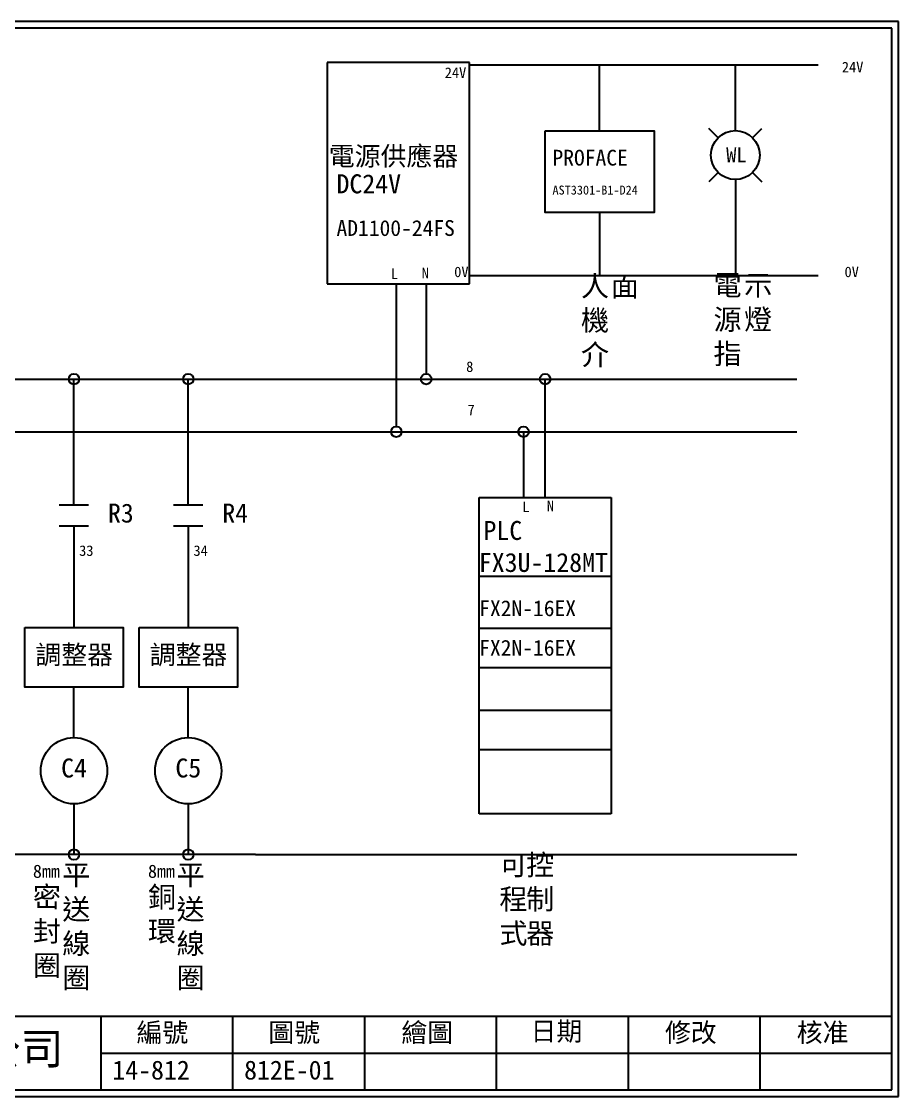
# Model space of a CAD drawing. Extents: x -24 to 263, y 255 to 459.
# Drawn here: x 97.1 to 263.4, y 255.5 to 459.4 of the extents above; entities that cross this region are included whole.
import ezdxf
from ezdxf.enums import TextEntityAlignment as Align

# ---------------------------------------------------------------- set-up
doc = ezdxf.new("R2010")
doc.units = 0
doc.layers.get('0').update_dxf_attribs({"linetype": 'CONTINUOUS'})
doc.layers.add('圖框層', color=7, linetype='CONTINUOUS')
doc.layers.add('標尺寸層', color=3, linetype='CONTINUOUS')
doc.styles.add('CNS', font='romanc.shx', dxfattribs={"bigfont": 'chineset.shx'})
doc.styles.add('STSL', font='kaiu.ttf')

msp = doc.modelspace()

# ---------------------------------------------------------------- linework, layer by layer
for p, q in [((182.04, 451.68), (155.04, 451.68)), ((155.04, 451.68), (155.04, 409.68)), ((182.04, 409.68), (182.04, 451.68)), ((248.2, 451.15), (182.04, 451.15)), ((232.47, 442.64), (232.47, 451.32)), ((232.47, 438.74), (232.47, 442.64)), ((229.18, 437.38), (227.42, 439.15)), ((235.75, 437.38), (237.51, 439.15)), ((229.18, 430.82), (227.42, 429.05)), ((235.75, 430.82), (237.51, 429.05)), ((232.47, 429.46), (232.47, 425.51)), ((232.47, 425.51), (232.47, 411.37)), ((248.2, 411.2), (182.04, 411.2)), ((155.04, 409.68), (178.04, 409.68)), ((168.15, 409.68), (168.15, 382.6)), ((173.82, 409.68), (173.82, 392.6)), ((178.04, 409.68), (182.04, 409.68)), ((25.04, 391.6), (140.82, 391.6)), ((107.01, 367.75), (107.01, 391.6)), ((128.69, 367.75), (128.69, 391.6)), ((196.38, 369.12), (196.38, 391.6)), ((25.04, 381.6), (140.44, 381.6)), ((183.88, 369.12), (208.88, 369.12)), ((183.88, 354.12), (183.88, 369.12)), ((208.88, 369.12), (208.88, 354.12)), ((107.01, 363.78), (107.01, 344.44)), ((128.69, 363.78), (128.69, 344.44)), ((208.88, 354.12), (183.88, 354.12)), ((183.88, 339.12), (183.88, 354.12)), ((208.88, 354.12), (208.88, 339.12)), ((183.88, 324.12), (183.88, 339.12)), ((208.88, 339.12), (208.88, 324.12)), ((107.01, 323.59), (107.01, 333.12)), ((128.69, 323.59), (128.69, 333.12)), ((183.88, 309.12), (183.88, 324.12)), ((208.88, 324.12), (208.88, 309.12)), ((107.01, 310.99), (107.01, 301.39)), ((128.69, 310.99), (128.69, 301.39)), ((208.88, 309.12), (183.88, 309.12))]:
    msp.add_line(p, q)
for points in [[(97.68, 344.44), (116.34, 344.44), (116.34, 333.12), (97.68, 333.12)], [(119.36, 344.44), (138.02, 344.44), (138.02, 333.12), (119.36, 333.12)]]:
    msp.add_lwpolyline(points, close=True)
for centre, radius in [((232.47, 434.1), 4.64), ((173.82, 391.6), 1), ((168.15, 381.6), 1), ((107.01, 317.29), 6.3), ((128.69, 317.29), 6.3)]:
    msp.add_circle(centre, radius)
at = {"layer": '圖框層', "color": 7}
for p, q in [((263.42, 459.45), (-23.58, 459.45)), ((263.42, 255.48), (263.42, 459.45)), ((262.17, 458.2), (-22.33, 458.2)), ((262.17, 256.73), (262.17, 458.2)), ((-22.33, 270.73), (262.17, 270.73)), ((112.17, 256.73), (112.17, 270.73)), ((137.17, 256.73), (137.17, 270.73)), ((162.17, 256.73), (162.17, 270.73)), ((187.17, 256.73), (187.17, 270.73)), ((212.17, 256.73), (212.17, 270.73)), ((237.17, 256.73), (237.17, 270.73)), ((112.17, 263.73), (262.17, 263.73)), ((-23.58, 255.48), (263.42, 255.48)), ((-22.33, 256.73), (262.17, 256.73))]:
    msp.add_line(p, q, dxfattribs=at)
at = {"layer": '標尺寸層', "color": 7}
for p, q in [((206.71, 438.68), (206.71, 451.15)), ((206.71, 423.24), (206.71, 411.2)), ((140.82, 391.6), (244.16, 391.6)), ((140.44, 381.6), (244.16, 381.6)), ((192.3, 381.63), (192.3, 369.11)), ((104.22, 367.75), (109.79, 367.75)), ((125.91, 367.75), (131.48, 367.75)), ((104.22, 363.78), (109.79, 363.78)), ((125.91, 363.78), (131.48, 363.78)), ((183.88, 344.33), (208.88, 344.33)), ((183.88, 336.86), (208.88, 336.86)), ((183.88, 328.79), (208.88, 328.79)), ((183.88, 321.32), (208.88, 321.32)), ((141.44, 301.39), (23.18, 301.39)), ((141.44, 301.39), (244.16, 301.39))]:
    msp.add_line(p, q, dxfattribs=at)
msp.add_lwpolyline([(196.36, 438.68), (217.06, 438.68), (217.06, 423.24), (196.36, 423.24)], close=True, dxfattribs=at)
for centre in [(107.01, 391.6), (128.69, 391.6), (196.38, 391.6), (192.3, 381.6), (107.01, 301.39), (128.69, 301.39)]:
    msp.add_circle(centre, 1, dxfattribs=at)

# ---------------------------------------------------------------- texts
at = {"color": 7}
msp.add_text('WL', height=2.856, dxfattribs=at).set_placement((232.67, 434.15), align=Align.MIDDLE_CENTER)
at = {"layer": '圖框層', "color": 4, "style": 'STSL'}
for s, height, p in [('24V', 2, (252.67, 449.8)), ('24V', 2, (177.34, 448.74)), ('電源供應器', 3.6, (155.35, 432.11)), ('PROFACE', 3, (197.78, 432.11)), ('DC24V', 3.6, (156.81, 426.85)), ('AST3301-B1-D24', 1.7, (197.78, 426.62)), ('AD1100-24FS', 3, (156.81, 418.76)), ('L', 2, (167.1, 410.59)), ('N', 2, (172.97, 410.74)), ('0V', 2, (179.14, 410.94)), ('0V', 2, (253.18, 410.94)), ('8', 2, (181.4, 392.96)), ('7', 2, (181.67, 384.74)), ('R3', 3.6, (113.45, 364.38)), ('R4', 3.6, (135.14, 364.38)), ('L', 2, (192.07, 366.36)), ('N', 2, (196.71, 366.54)), ('PLC', 3.6, (184.69, 361.08)), ('33', 2, (107.99, 358.05)), ('34', 2, (129.67, 358.05)), ('FX3U-128MT', 3.6, (183.81, 355.01)), ('FX2N-16EX', 3, (183.88, 346.62)), ('調整器', 3.6, (99.69, 337.5)), ('調整器', 3.6, (121.38, 337.5)), ('FX2N-16EX', 3, (183.88, 339.12)), ('C4', 3.6, (104.57, 316.01)), ('C5', 3.6, (126.25, 316.01)), ('編號', 3.6, (118.88, 265.82)), ('圖號', 3.6, (143.88, 265.82)), ('繪圖', 3.6, (169.11, 265.82)), ('日期', 3.6, (193.63, 266.07)), ('修改', 3.6, (219.11, 265.82)), ('核准', 3.6, (244.11, 265.82)), ('泓陞自動化科技有限公司', 6, (15.02, 261.56)), ('14-812', 3.6, (114.28, 258.7)), ('812E-01', 3.6, (139.28, 258.7))]:
    msp.add_text(s, height=height, dxfattribs=at).set_placement(p)
at = {"layer": '標尺寸層', "color": 7, "char_height": 3.9, "attachment_point": 1, "style": 'CNS'}
for s, insert, width in [('{\\fDFKai-SB|b0|i0|c136|p65;人機介}', (203.19, 411.2), 4.1392), ('{\\fDFKai-SB|b0|i0|c136|p65;面}', (208.86, 411.2), 4.1392), ('{\\fDFKai-SB|b0|i0|c136|p65;電\\P源指}', (228.33, 411.37), 4.1392), ('{\\fDFKai-SB|b0|i0|c136|p65;示燈}', (234.13, 411.37), 4.1392), ('{\\fDFKai-SB|b0|i0|c136|p65;控制器}', (192.8, 301.39), 5.4243), ('{\\fDFKai-SB|b0|i0|c136|p65;可程式}', (187.71, 301.39), 5.4243), ('{\\fDFKai-SB|b0|i0|c136|p65;\\H0.64103x;8mm\\H1.56x;密封圈}', (99.22, 299.47), 5.4243), ('{\\fDFKai-SB|b0|i0|c136|p65;平送線圈}', (104.79, 299.47), 5.4243), ('{\\fDFKai-SB|b0|i0|c136|p65;\\H0.64103x;8mm\\H1.56x;銅環}', (121.05, 299.47), 5.4243), ('{\\fDFKai-SB|b0|i0|c136|p65;平送線圈}', (126.47, 299.47), 5.4243)]:
    msp.add_mtext(s, dxfattribs=dict(at, insert=insert, width=width))

doc.saveas('drawing.dxf')
